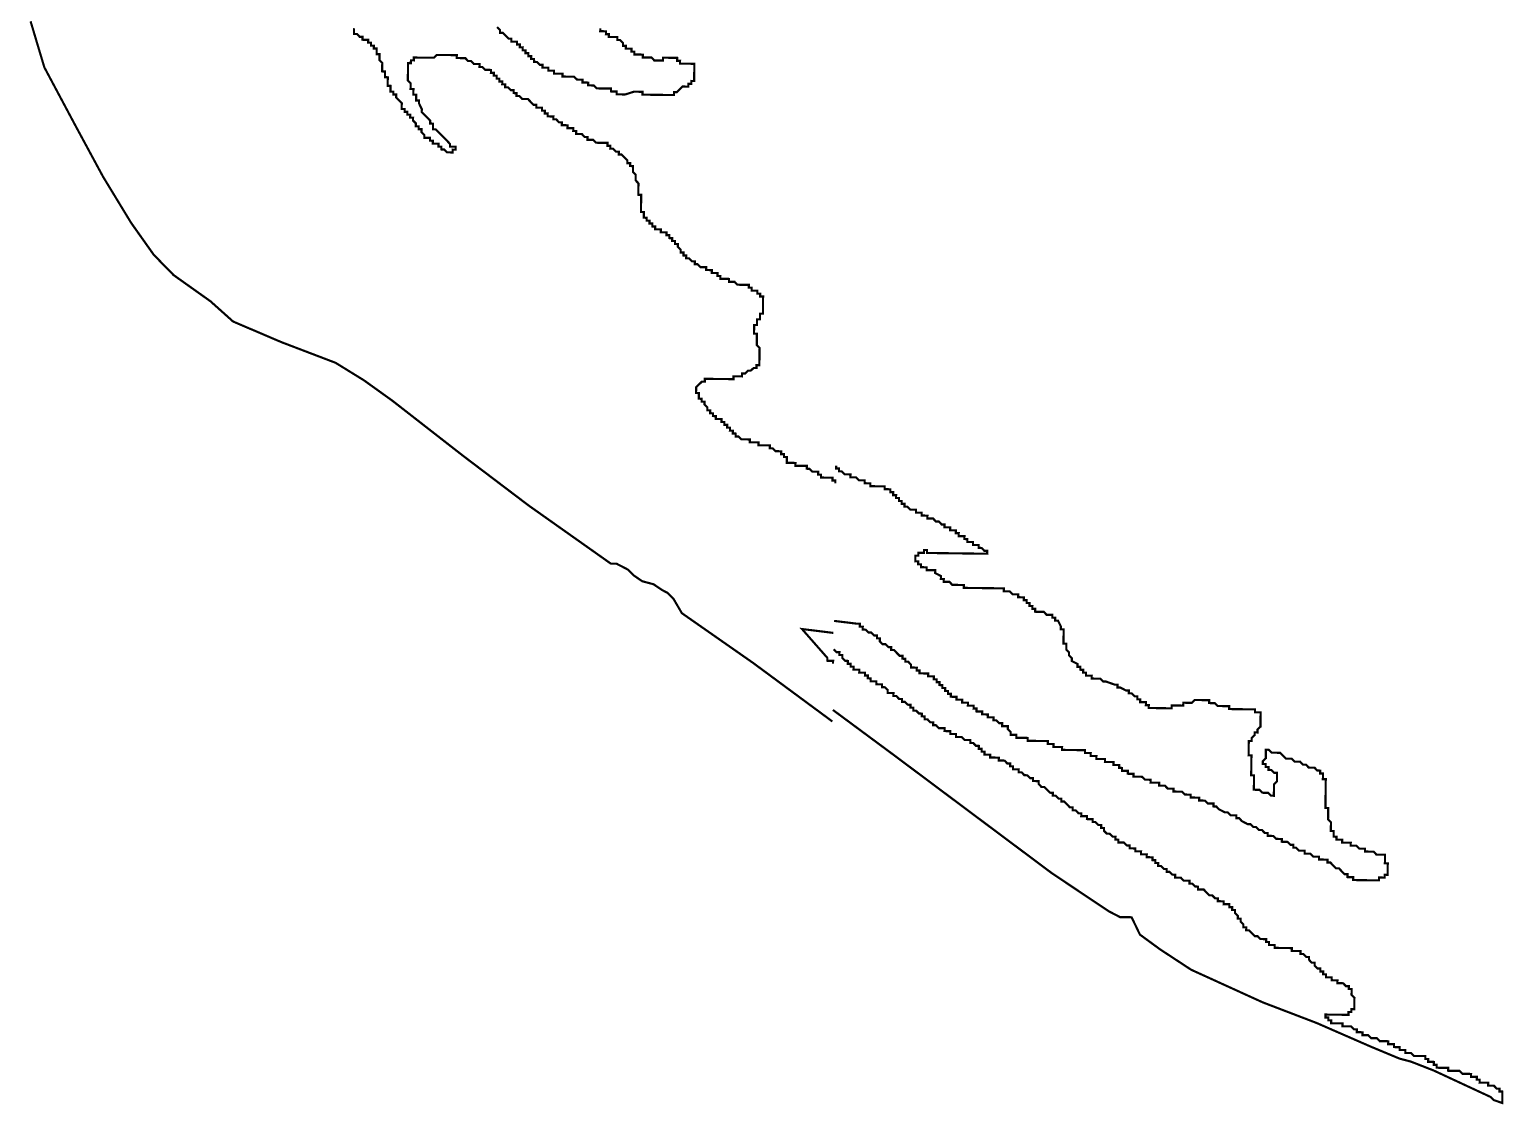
# Model space of a CAD drawing. Header units: metres. Extents: x 257673 to 289848, y 2129691 to 2228029.
# Drawn here: x 262767 to 264814, y 2158422 to 2159916 of the extents above; entities that cross this region are included whole.
import ezdxf

# ---------------------------------------------------------------- set-up
doc = ezdxf.new("R2010")
doc.units = ezdxf.units.M
doc.header["$MEASUREMENT"] = 0
doc.layers.add('HAZARDS LINE', color=1, linetype='Continuous')

msp = doc.modelspace()

# ---------------------------------------------------------------- linework, layer by layer
at = {"layer": 'HAZARDS LINE', "lineweight": 18}
for points, const_width in [([(263882.3, 2158954), (263772, 2159035.5), (263673.4, 2159104.4), (263661.7, 2159124.4), (263653.9, 2159132.4), (263646, 2159136.5), (263634.1, 2159144.6), (263618.3, 2159148.8), (263606.5, 2159156.9), (263598.6, 2159164.9), (263582.8, 2159173.1), (263574.8, 2159173.2), (263460.5, 2159254.1), (263369.9, 2159322.8), (263271.4, 2159399.6), (263232, 2159427.9), (263192.5, 2159452.3), (263117.3, 2159481), (263050.1, 2159509.7), (263018.6, 2159537.9), (262967.4, 2159574.3), (262939.9, 2159602.5), (262908.6, 2159646.7), (262869.6, 2159710.8), (262830.7, 2159782.8), (262788, 2159862.9), (262768.9, 2159926.8)], 2.98), ([(263218.1, 2159917.3), (263218, 2159909.3), (263222, 2159909.3), (263225.9, 2159905.3), (263229.9, 2159905.2), (263229.8, 2159901.2), (263237.8, 2159901.1), (263237.7, 2159897.2), (263241.7, 2159897.1), (263241.7, 2159893.1), (263245.6, 2159893.1), (263245.6, 2159889.1), (263249.6, 2159889.1), (263249.5, 2159881.1), (263253.4, 2159881.1), (263253.4, 2159873.1), (263257.3, 2159869.1), (263257.1, 2159857.2), (263261.1, 2159857.1), (263261, 2159849.2), (263265, 2159849.1), (263264.8, 2159837.2), (263268.8, 2159837.1), (263268.7, 2159829.2), (263272.7, 2159829.1), (263272.6, 2159825.2), (263276.6, 2159825.1), (263276.6, 2159821.1), (263284.4, 2159813.1), (263284.3, 2159805.1), (263288.3, 2159805.1), (263288.3, 2159801.1), (263292.2, 2159801.1), (263292.2, 2159797.1), (263296.2, 2159797), (263296.1, 2159793.1), (263300.1, 2159793), (263300, 2159789), (263304, 2159785), (263303.9, 2159781), (263307.9, 2159781), (263307.8, 2159777), (263311.8, 2159776.9), (263311.8, 2159773), (263315.7, 2159768.9), (263315.7, 2159765), (263323.6, 2159764.9), (263323.6, 2159760.9), (263327.5, 2159760.8), (263327.5, 2159756.9), (263335.4, 2159756.8), (263335.4, 2159752.8), (263339.4, 2159752.7), (263339.3, 2159748.8), (263343.3, 2159748.7), (263347.2, 2159744.7), (263355.2, 2159744.6), (263355.2, 2159748.6), (263359.2, 2159748.5), (263359.2, 2159752.5), (263351.3, 2159752.6), (263351.3, 2159756.6), (263343.5, 2159764.6), (263335.6, 2159772.7), (263331.7, 2159776.7), (263327.7, 2159776.8), (263327.8, 2159784.7), (263323.8, 2159784.8), (263323.9, 2159788.7), (263316, 2159796.8), (263312.1, 2159800.8), (263312.2, 2159804.8), (263308.3, 2159812.8), (263308.3, 2159816.8), (263304.4, 2159816.8), (263304.5, 2159824.8), (263300.5, 2159824.8), (263300.6, 2159832.8), (263296.6, 2159832.8), (263296.7, 2159840.8), (263292.8, 2159844.8), (263293.1, 2159868.7), (263297, 2159868.6), (263297.1, 2159872.6), (263301.1, 2159872.5), (263301.1, 2159876.5), (263328.9, 2159876.2), (263333, 2159880.1), (263360.8, 2159879.8), (263360.7, 2159875.8), (263372.7, 2159875.6), (263376.6, 2159871.6), (263380.6, 2159871.6), (263384.5, 2159867.5), (263392.5, 2159867.4), (263392.4, 2159863.5), (263396.4, 2159863.4), (263400.3, 2159859.4), (263408.3, 2159859.3), (263408.2, 2159855.3), (263412.2, 2159855.3), (263412.1, 2159851.3), (263416.1, 2159851.2), (263416.1, 2159847.3), (263420, 2159847.2), (263420, 2159843.2), (263424, 2159843.2), (263423.9, 2159839.2), (263427.9, 2159839.2), (263427.9, 2159835.2), (263431.8, 2159835.1), (263435.8, 2159831.1), (263439.7, 2159831.1), (263439.7, 2159827.1), (263443.7, 2159827), (263443.6, 2159823.1), (263447.6, 2159823), (263451.5, 2159819), (263459.5, 2159818.9), (263463.4, 2159814.9), (263467.3, 2159810.8), (263471.3, 2159810.8), (263471.3, 2159806.8), (263479.2, 2159806.7), (263479.2, 2159802.7), (263483.1, 2159802.7), (263483.1, 2159798.7), (263487.1, 2159798.7), (263487, 2159794.7), (263495, 2159794.6), (263494.9, 2159790.6), (263498.9, 2159790.6), (263502.8, 2159786.5), (263506.8, 2159786.5), (263506.7, 2159782.5), (263514.7, 2159782.4), (263514.6, 2159778.4), (263522.6, 2159778.4), (263522.5, 2159774.4), (263526.5, 2159774.3), (263526.5, 2159770.3), (263534.4, 2159770.3), (263538.4, 2159766.2), (263542.3, 2159766.2), (263542.3, 2159762.2), (263550.2, 2159762.1), (263554.2, 2159758.1), (263570.1, 2159757.9), (263570, 2159753.9), (263574, 2159753.9), (263573.9, 2159749.9), (263577.9, 2159749.8), (263581.8, 2159745.8), (263585.8, 2159745.8), (263585.8, 2159741.8), (263589.8, 2159741.7), (263593.7, 2159737.7), (263597.6, 2159733.7), (263597.6, 2159729.7), (263601.5, 2159729.7), (263601.5, 2159725.7), (263605.5, 2159725.6), (263605.4, 2159717.7), (263609.3, 2159713.7), (263609.2, 2159705.7), (263613.1, 2159701.7), (263612.9, 2159685.8), (263616.9, 2159685.7), (263616.6, 2159661.9), (263620.6, 2159661.8), (263620.5, 2159653.9), (263624.5, 2159653.8), (263624.4, 2159649.8), (263628.4, 2159649.8), (263628.3, 2159645.8), (263632.3, 2159645.8), (263632.3, 2159641.8), (263636.2, 2159641.7), (263636.2, 2159637.8), (263644.2, 2159637.7), (263644.1, 2159633.7), (263652.1, 2159633.6), (263652, 2159629.6), (263656, 2159629.6), (263655.9, 2159625.6), (263659.9, 2159625.5), (263659.9, 2159621.6), (263663.8, 2159621.5), (263663.8, 2159617.5), (263667.8, 2159617.5), (263667.7, 2159613.5), (263671.6, 2159609.5), (263671.6, 2159605.5), (263675.6, 2159605.5), (263675.5, 2159601.5), (263679.5, 2159601.4), (263679.4, 2159597.5), (263683.4, 2159597.4), (263687.4, 2159593.4), (263691.3, 2159593.3), (263691.3, 2159589.4), (263695.3, 2159589.3), (263699.2, 2159585.3), (263707.1, 2159585.2), (263707.1, 2159581.2), (263715, 2159581.1), (263715, 2159577.1), (263722.9, 2159577), (263722.9, 2159573.1), (263726.9, 2159573), (263726.8, 2159569), (263738.7, 2159568.9), (263738.7, 2159564.9), (263746.7, 2159564.8), (263750.6, 2159560.8), (263766.5, 2159560.6), (263766.4, 2159556.6), (263770.4, 2159556.6), (263770.4, 2159552.6), (263778.3, 2159552.5), (263778.3, 2159548.5), (263782.2, 2159548.5), (263782.2, 2159544.5), (263786.2, 2159544.5), (263785.9, 2159520.6), (263781.9, 2159520.6), (263781.8, 2159512.7), (263777.8, 2159512.7), (263777.7, 2159504.8), (263773.8, 2159504.8), (263773.6, 2159492.9), (263777.6, 2159492.9), (263777.4, 2159476.9), (263781.3, 2159472.9), (263781, 2159449.1), (263777, 2159449.1), (263777, 2159445.1), (263773, 2159445.2), (263769, 2159441.3), (263765, 2159441.3), (263761, 2159437.4), (263757, 2159437.4), (263757, 2159433.4), (263745, 2159433.6), (263745, 2159429.6), (263705.2, 2159430.1), (263705.2, 2159426.1), (263701.2, 2159426.2), (263693.2, 2159418.3), (263693.1, 2159410.4), (263697, 2159410.3), (263696.9, 2159402.4), (263700.9, 2159402.3), (263700.9, 2159398.3), (263704.9, 2159398.3), (263704.8, 2159394.3), (263708.7, 2159390.3), (263708.7, 2159386.3), (263712.7, 2159386.3), (263712.6, 2159382.3), (263716.6, 2159382.2), (263716.5, 2159378.3), (263720.5, 2159378.2), (263720.5, 2159374.2), (263728.4, 2159374.1), (263728.4, 2159370.2), (263732.3, 2159370.1), (263732.3, 2159366.1), (263736.3, 2159366.1), (263736.2, 2159362.1), (263740.2, 2159362.1), (263740.1, 2159358.1), (263744.1, 2159358), (263744.1, 2159354.1), (263748.1, 2159354), (263748, 2159350), (263752, 2159350), (263755.9, 2159346), (263767.8, 2159345.8), (263767.8, 2159341.8), (263779.7, 2159341.7), (263779.7, 2159337.7), (263795.6, 2159337.5), (263795.5, 2159333.5), (263799.5, 2159333.5), (263803.4, 2159329.5), (263811.4, 2159329.4), (263811.3, 2159325.4), (263815.3, 2159325.4), (263815.3, 2159321.4), (263819.2, 2159321.3), (263819.1, 2159313.4), (263831.1, 2159313.2), (263831, 2159309.2), (263846.9, 2159309.1), (263846.9, 2159305.1), (263850.8, 2159305), (263854.8, 2159301), (263862.7, 2159300.9), (263862.7, 2159296.9), (263866.6, 2159296.9), (263866.6, 2159292.9), (263882.5, 2159292.7), (263882.5, 2159288.7), (263886.4, 2159288.7), (263886.4, 2159284.7)], 2.98), ([(263560.1, 2159917.1), (263560, 2159913.1), (263568, 2159913), (263567.9, 2159909), (263571.9, 2159909), (263571.9, 2159905), (263583.8, 2159904.9), (263583.7, 2159900.9), (263587.7, 2159900.8), (263591.6, 2159896.8), (263591.6, 2159892.8), (263595.6, 2159892.8), (263595.5, 2159888.8), (263603.5, 2159888.7), (263603.4, 2159884.7), (263607.4, 2159884.7), (263607.4, 2159880.7), (263619.3, 2159880.6), (263619.2, 2159876.6), (263631.2, 2159876.5), (263635.1, 2159872.4), (263647, 2159872.3), (263647.1, 2159876.3), (263666.9, 2159876), (263666.9, 2159872), (263670.9, 2159872), (263670.8, 2159868), (263690.7, 2159867.8), (263690.4, 2159843.9), (263686.4, 2159844), (263686.4, 2159840), (263682.4, 2159840), (263682.4, 2159836.1), (263674.4, 2159836.2), (263670.4, 2159832.2), (263666.4, 2159828.3), (263662.4, 2159828.3), (263662.3, 2159824.4), (263618.6, 2159824.9), (263618.7, 2159828.9), (263606.7, 2159829), (263594.7, 2159825.2), (263582.8, 2159825.3), (263582.9, 2159829.3), (263574.9, 2159829.4), (263575, 2159833.4), (263555.1, 2159833.6), (263551.2, 2159837.7), (263543.2, 2159837.8), (263543.3, 2159841.7), (263535.3, 2159841.8), (263535.4, 2159845.8), (263527.4, 2159845.9), (263523.5, 2159849.9), (263507.6, 2159850.1), (263507.6, 2159854.1), (263495.7, 2159854.2), (263495.7, 2159858.2), (263487.8, 2159858.3), (263487.8, 2159862.3), (263479.9, 2159862.4), (263479.9, 2159866.4), (263476, 2159866.4), (263472, 2159870.4), (263468.1, 2159870.5), (263468.1, 2159874.5), (263464.1, 2159874.5), (263464.2, 2159878.5), (263460.2, 2159878.5), (263460.2, 2159882.5), (263456.3, 2159882.6), (263456.3, 2159886.5), (263452.3, 2159886.6), (263452.4, 2159890.6), (263448.4, 2159890.6), (263448.5, 2159894.6), (263444.5, 2159894.6), (263444.5, 2159898.6), (263436.6, 2159898.7), (263436.6, 2159902.7), (263432.7, 2159902.7), (263428.7, 2159906.8), (263424.8, 2159910.8), (263420.8, 2159910.8), (263420.9, 2159914.8), (263416.9, 2159918.8)], 2.98), ([(263884.8, 2159093.7), (263916.6, 2159089.8), (263920.6, 2159089.7), (263920.6, 2159085.7), (263924.6, 2159085.7), (263924.5, 2159081.7), (263928.5, 2159081.6), (263932.4, 2159077.6), (263936.4, 2159077.5), (263940.3, 2159073.5), (263944.3, 2159073.4), (263944.3, 2159069.5), (263948.3, 2159069.4), (263948.2, 2159065.4), (263952.1, 2159061.4), (263956.1, 2159061.3), (263960.1, 2159057.3), (263964.1, 2159057.2), (263964, 2159053.2), (263968, 2159053.2), (263971.9, 2159049.1), (263975.9, 2159045.1), (263979.8, 2159045.1), (263979.8, 2159041.1), (263983.8, 2159041), (263983.7, 2159037), (263987.7, 2159037), (263991.6, 2159032.9), (263991.6, 2159028.9), (263999.6, 2159028.8), (263999.5, 2159024.8), (264003.5, 2159024.8), (264003.4, 2159020.8), (264015.4, 2159020.6), (264015.3, 2159016.7), (264023.3, 2159016.6), (264023.3, 2159012.6), (264027.2, 2159012.5), (264027.2, 2159008.5), (264031.2, 2159008.5), (264031.1, 2159004.5), (264035.1, 2159004.4), (264035.1, 2159000.4), (264039, 2159000.4), (264039, 2158996.4), (264043, 2158996.4), (264042.9, 2158992.4), (264046.9, 2158992.3), (264046.9, 2158988.3), (264054.8, 2158988.2), (264054.8, 2158984.2), (264062.7, 2158984.1), (264062.7, 2158980.1), (264070.7, 2158980), (264070.6, 2158976), (264078.6, 2158975.9), (264078.5, 2158971.9), (264082.5, 2158971.9), (264082.5, 2158967.9), (264090.4, 2158967.8), (264090.4, 2158963.8), (264098.3, 2158963.7), (264098.3, 2158959.7), (264106.3, 2158959.6), (264106.2, 2158955.6), (264110.2, 2158955.6), (264114.1, 2158951.5), (264118.1, 2158951.5), (264118.1, 2158947.5), (264126, 2158947.4), (264126, 2158943.4), (264129.9, 2158939.4), (264129.9, 2158935.4), (264137.8, 2158935.3), (264137.8, 2158931.3), (264153.7, 2158931.1), (264153.7, 2158927.1), (264181.6, 2158926.7), (264181.5, 2158922.7), (264189.5, 2158922.6), (264189.4, 2158918.6), (264201.4, 2158918.5), (264201.3, 2158914.5), (264233.2, 2158914), (264233.2, 2158910.1), (264241.2, 2158910), (264241.1, 2158906), (264249.1, 2158905.9), (264249, 2158901.9), (264261, 2158901.7), (264260.9, 2158897.7), (264272.9, 2158897.6), (264272.8, 2158893.6), (264280.8, 2158893.5), (264280.7, 2158889.5), (264284.7, 2158889.4), (264284.7, 2158885.4), (264292.7, 2158885.3), (264292.6, 2158881.3), (264300.6, 2158881.2), (264300.5, 2158877.3), (264312.5, 2158877.1), (264316.4, 2158873.1), (264324.4, 2158872.9), (264324.3, 2158869), (264336.3, 2158868.8), (264336.2, 2158864.8), (264344.2, 2158864.7), (264348.1, 2158860.7), (264356.1, 2158860.6), (264356.1, 2158856.6), (264368, 2158856.4), (264371.9, 2158852.4), (264379.9, 2158852.3), (264379.9, 2158848.3), (264391.8, 2158848.1), (264391.8, 2158844.1), (264399.7, 2158844), (264403.7, 2158840), (264411.6, 2158839.9), (264411.6, 2158835.9), (264415.6, 2158835.8), (264419.5, 2158831.8), (264427.4, 2158827.7), (264431.4, 2158827.6), (264435.3, 2158823.6), (264443.3, 2158823.5), (264443.3, 2158819.5), (264447.3, 2158819.5), (264451.2, 2158815.4), (264459.1, 2158811.3), (264463.1, 2158811.3), (264467, 2158807.2), (264471, 2158807.2), (264474.9, 2158803.1), (264478.9, 2158803.1), (264482.9, 2158799), (264486.8, 2158799), (264486.8, 2158795), (264494.8, 2158794.9), (264498.7, 2158790.8), (264506.7, 2158790.7), (264506.6, 2158786.8), (264514.6, 2158786.6), (264518.5, 2158782.6), (264522.5, 2158782.6), (264522.5, 2158778.6), (264526.4, 2158778.5), (264530.4, 2158774.5), (264538.3, 2158774.4), (264538.3, 2158770.4), (264546.3, 2158770.3), (264550.2, 2158766.2), (264558.2, 2158766.1), (264558.1, 2158762.1), (264570.1, 2158762), (264570, 2158758), (264574, 2158757.9), (264581.9, 2158749.9), (264585.9, 2158749.8), (264593.7, 2158741.7), (264597.7, 2158741.7), (264597.7, 2158737.7), (264605.6, 2158737.6), (264605.6, 2158733.6), (264641.4, 2158733.1), (264641.5, 2158737.1), (264649.5, 2158737), (264649.5, 2158741), (264653.5, 2158740.9), (264653.7, 2158756.9), (264649.7, 2158756.9), (264649.9, 2158768.9), (264637.9, 2158769), (264634, 2158773.1), (264622.1, 2158773.2), (264622.1, 2158777.2), (264614.1, 2158777.3), (264610.2, 2158781.4), (264602.2, 2158781.5), (264602.3, 2158785.5), (264590.3, 2158785.6), (264590.4, 2158789.6), (264582.4, 2158789.7), (264582.5, 2158793.7), (264578.5, 2158793.8), (264578.6, 2158801.7), (264574.6, 2158801.8), (264574.8, 2158813.8), (264570.8, 2158817.8), (264571, 2158833.7), (264567.1, 2158833.8), (264567.6, 2158873.7), (264563.6, 2158873.7), (264563.7, 2158881.7), (264559.7, 2158881.7), (264559.8, 2158885.7), (264555.8, 2158885.8), (264551.9, 2158889.8), (264543.9, 2158889.9), (264540, 2158894), (264536, 2158894), (264532, 2158898.1), (264524.1, 2158898.2), (264520.1, 2158902.2), (264512.2, 2158902.3), (264508.2, 2158906.4), (264504.3, 2158910.4), (264492.3, 2158910.6), (264488.4, 2158914.6), (264484.4, 2158914.7), (264484.3, 2158902.7), (264480.2, 2158898.8), (264480.2, 2158894.8), (264484.1, 2158894.7), (264484.1, 2158890.7), (264488.1, 2158890.7), (264488, 2158886.7), (264492, 2158886.6), (264495.9, 2158882.6), (264499.9, 2158882.5), (264499.8, 2158870.6), (264495.7, 2158866.7), (264495.5, 2158850.7), (264491.5, 2158850.8), (264487.6, 2158854.8), (264479.6, 2158854.9), (264475.7, 2158858.9), (264467.7, 2158859.1), (264468, 2158879), (264464, 2158879), (264464.4, 2158906.9), (264460.4, 2158907), (264460.7, 2158926.9), (264464.6, 2158926.9), (264464.7, 2158930.9), (264468.7, 2158934.8), (264468.8, 2158938.8), (264472.8, 2158938.7), (264472.8, 2158942.7), (264476.9, 2158946.7), (264477.1, 2158966.6), (264469.2, 2158966.7), (264469.2, 2158970.7), (264433.3, 2158971.2), (264433.4, 2158975.2), (264417.5, 2158975.4), (264413.5, 2158979.4), (264405.6, 2158979.5), (264405.6, 2158983.5), (264385.7, 2158983.8), (264381.6, 2158979.8), (264369.7, 2158980), (264369.6, 2158976), (264353.7, 2158976.2), (264353.6, 2158972.2), (264321.7, 2158972.7), (264321.8, 2158976.7), (264317.8, 2158976.7), (264317.9, 2158980.7), (264309.9, 2158980.8), (264309.9, 2158984.8), (264306, 2158984.8), (264306, 2158988.8), (264302, 2158988.9), (264298.1, 2158992.9), (264294.1, 2158993), (264294.2, 2158997), (264290.2, 2158997), (264282.2, 2159001.1), (264278.3, 2159001.2), (264278.3, 2159005.2), (264274.3, 2159005.2), (264262.4, 2159009.4), (264258.4, 2159009.4), (264254.5, 2159013.4), (264242.5, 2159013.6), (264242.6, 2159017.6), (264234.6, 2159017.7), (264234.7, 2159021.7), (264230.7, 2159021.7), (264230.7, 2159025.7), (264226.8, 2159025.8), (264226.8, 2159029.8), (264222.8, 2159029.8), (264222.9, 2159033.8), (264215, 2159037.9), (264215, 2159041.9), (264211.1, 2159045.9), (264211.1, 2159049.9), (264207.2, 2159054), (264207.3, 2159061.9), (264203.3, 2159062), (264203.6, 2159081.9), (264199.6, 2159082), (264199.7, 2159086), (264195.8, 2159094), (264191.8, 2159094), (264191.9, 2159098), (264187.9, 2159098.1), (264187.9, 2159102.1), (264179.9, 2159102.2), (264176, 2159106.2), (264164.1, 2159106.4), (264164.1, 2159110.4), (264160.1, 2159110.4), (264160.2, 2159114.4), (264156.2, 2159114.5), (264156.2, 2159118.4), (264152.3, 2159118.5), (264152.3, 2159122.5), (264148.3, 2159122.5), (264148.4, 2159126.5), (264140.4, 2159126.6), (264140.5, 2159130.6), (264132.5, 2159130.7), (264128.6, 2159134.8), (264120.6, 2159134.9), (264120.6, 2159138.9), (264064.8, 2159139.6), (264064.9, 2159143.6), (264048.9, 2159143.8), (264045, 2159147.9), (264037, 2159148), (264037.1, 2159151.9), (264033.1, 2159152), (264033.2, 2159156), (264025.2, 2159160.1), (264025.3, 2159164.1), (264013.3, 2159164.2), (264013.4, 2159168.2), (264005.4, 2159168.3), (264005.5, 2159172.3), (264001.5, 2159172.4), (264001.5, 2159176.3), (263997.5, 2159176.4), (263997.7, 2159184.4), (264001.6, 2159184.3), (264001.7, 2159188.3), (264009.7, 2159188.2), (264009.7, 2159192.2), (264013.7, 2159192.1), (264013.7, 2159188.1), (264097.4, 2159187), (264097.4, 2159191), (264093.4, 2159191.1), (264089.5, 2159195.1), (264085.5, 2159195.2), (264085.6, 2159199.1), (264077.6, 2159199.2), (264077.6, 2159203.2), (264069.7, 2159203.3), (264069.7, 2159207.3), (264065.7, 2159207.4), (264065.8, 2159211.4), (264057.8, 2159211.5), (264057.9, 2159215.5), (264053.9, 2159215.5), (264053.9, 2159219.5), (264046, 2159219.6), (264046, 2159223.6), (264038.1, 2159223.7), (264038.1, 2159227.7), (264034.1, 2159227.7), (264030.2, 2159231.8), (264026.2, 2159231.8), (264022.3, 2159235.9), (264014.3, 2159236), (264014.4, 2159240), (264006.4, 2159240.1), (264006.4, 2159244.1), (263998.5, 2159244.2), (263998.5, 2159248.2), (263990.5, 2159248.3), (263986.6, 2159252.3), (263982.6, 2159252.4), (263982.7, 2159256.4), (263978.7, 2159256.4), (263978.7, 2159260.4), (263974.8, 2159260.4), (263974.8, 2159264.4), (263970.8, 2159264.5), (263970.9, 2159268.5), (263966.9, 2159268.5), (263966.9, 2159272.5), (263963, 2159272.6), (263963, 2159276.6), (263955, 2159276.7), (263955.1, 2159280.6), (263935.2, 2159280.9), (263935.2, 2159284.9), (263927.2, 2159285), (263927.3, 2159289), (263919.3, 2159289.1), (263915.4, 2159293.1), (263907.4, 2159293.3), (263907.5, 2159297.2), (263899.5, 2159297.3), (263895.6, 2159301.4), (263891.6, 2159301.4), (263891.6, 2159305.4), (263887.7, 2159305.5), (263887.7, 2159309.5)], 2.99), ([(263883.8, 2159077), (263840.2, 2159082.4), (263875.5, 2159042.2), (263875.4, 2159038.3), (263883.4, 2159038.2), (263883.3, 2159034.2)], 2.98), ([(263884.3, 2159054.3), (263888.2, 2159050.3), (263892.2, 2159050.2), (263892.1, 2159046.2), (263896.1, 2159046.2), (263896.1, 2159042.2), (263900, 2159038.2), (263904, 2159038.1), (263903.9, 2159034.1), (263907.9, 2159034.1), (263907.9, 2159030.1), (263911.9, 2159030), (263911.8, 2159026), (263919.8, 2159025.9), (263919.7, 2159021.9), (263927.7, 2159021.8), (263927.6, 2159017.8), (263931.6, 2159017.8), (263931.6, 2159013.8), (263935.6, 2159013.7), (263935.5, 2159009.8), (263943.5, 2159009.7), (263943.4, 2159005.7), (263951.4, 2159005.6), (263951.3, 2159001.6), (263955.3, 2159001.5), (263959.3, 2158997.5), (263959.2, 2158993.5), (263967.2, 2158993.4), (263967.1, 2158989.4), (263971.1, 2158989.3), (263975, 2158985.3), (263979, 2158985.2), (263979, 2158981.3), (263983, 2158981.2), (263986.9, 2158977.2), (263990.9, 2158977.1), (263990.8, 2158973.1), (263994.8, 2158973.1), (263994.8, 2158969.1), (263998.7, 2158969), (264002.7, 2158965), (264006.7, 2158964.9), (264006.6, 2158961), (264010.6, 2158960.9), (264010.5, 2158956.9), (264014.5, 2158956.9), (264018.5, 2158952.8), (264022.5, 2158952.8), (264022.4, 2158948.8), (264026.4, 2158948.7), (264030.3, 2158944.7), (264038.3, 2158944.6), (264038.2, 2158940.6), (264046.2, 2158940.5), (264046.2, 2158936.5), (264054.1, 2158936.4), (264054.1, 2158932.4), (264062, 2158932.3), (264066, 2158928.3), (264073.9, 2158928.1), (264073.9, 2158924.2), (264077.9, 2158924.1), (264081.8, 2158920.1), (264085.8, 2158920), (264085.7, 2158916), (264089.7, 2158916), (264089.7, 2158912), (264093.7, 2158911.9), (264093.6, 2158907.9), (264101.6, 2158907.8), (264101.5, 2158903.9), (264113.5, 2158903.7), (264113.4, 2158899.7), (264121.4, 2158899.6), (264125.3, 2158895.6), (264129.3, 2158895.5), (264129.3, 2158891.5), (264133.3, 2158891.5), (264133.2, 2158887.5), (264141.2, 2158887.4), (264141.1, 2158883.4), (264145.1, 2158883.3), (264149, 2158879.3), (264153, 2158879.2), (264157, 2158875.2), (264160.9, 2158875.1), (264160.9, 2158871.2), (264168.9, 2158871), (264168.8, 2158867.1), (264172.7, 2158863), (264176.7, 2158863), (264180.7, 2158858.9), (264184.6, 2158854.9), (264188.6, 2158854.8), (264188.5, 2158850.8), (264192.5, 2158850.8), (264196.4, 2158846.8), (264200.4, 2158846.7), (264200.4, 2158842.7), (264204.4, 2158842.7), (264208.3, 2158838.6), (264212.2, 2158834.6), (264216.2, 2158834.5), (264216.2, 2158830.5), (264220.2, 2158830.5), (264224.1, 2158826.4), (264228.1, 2158826.4), (264228, 2158822.4), (264236, 2158822.3), (264235.9, 2158818.3), (264243.9, 2158818.2), (264243.9, 2158814.2), (264247.8, 2158814.2), (264251.8, 2158810.1), (264255.8, 2158810.1), (264255.7, 2158806.1), (264259.7, 2158806), (264259.6, 2158802), (264263.6, 2158798), (264267.6, 2158797.9), (264271.5, 2158793.9), (264275.5, 2158793.9), (264275.4, 2158789.9), (264279.4, 2158789.8), (264279.4, 2158785.8), (264287.3, 2158785.7), (264291.3, 2158781.7), (264295.2, 2158781.6), (264295.2, 2158777.6), (264303.2, 2158777.5), (264303.1, 2158773.5), (264311.1, 2158773.4), (264311, 2158769.4), (264319, 2158769.3), (264318.9, 2158765.4), (264326.9, 2158765.2), (264326.9, 2158761.3), (264330.9, 2158761.2), (264330.8, 2158757.2), (264334.8, 2158757.2), (264334.7, 2158753.2), (264338.7, 2158753.1), (264342.6, 2158749.1), (264346.6, 2158749), (264346.6, 2158745), (264350.6, 2158745), (264354.5, 2158741), (264358.5, 2158740.9), (264358.4, 2158736.9), (264366.4, 2158736.8), (264370.3, 2158732.8), (264378.3, 2158732.7), (264378.3, 2158728.7), (264382.2, 2158728.6), (264386.2, 2158724.6), (264390.2, 2158724.5), (264390.1, 2158720.5), (264398.1, 2158720.4), (264402, 2158716.4), (264405.9, 2158712.3), (264409.9, 2158712.3), (264413.9, 2158708.3), (264417.8, 2158708.2), (264417.8, 2158704.2), (264425.8, 2158704.1), (264425.7, 2158700.1), (264433.7, 2158700), (264433.6, 2158696), (264437.6, 2158696), (264437.6, 2158692), (264441.6, 2158691.9), (264441.5, 2158687.9), (264445.4, 2158683.9), (264445.4, 2158679.9), (264449.4, 2158679.9), (264449.3, 2158675.9), (264453.2, 2158671.8), (264453.2, 2158667.8), (264457.2, 2158667.8), (264457.1, 2158663.8), (264461.1, 2158663.8), (264465, 2158659.7), (264469, 2158655.7), (264473, 2158655.6), (264476.9, 2158651.6), (264484.9, 2158651.5), (264484.8, 2158647.5), (264488.8, 2158647.4), (264488.7, 2158643.4), (264496.7, 2158643.3), (264496.7, 2158639.4), (264520.6, 2158639), (264520.5, 2158635), (264532.5, 2158634.9), (264532.4, 2158630.9), (264536.4, 2158630.8), (264540.3, 2158626.8), (264544.3, 2158626.7), (264544.3, 2158622.8), (264548.2, 2158618.7), (264552.2, 2158618.7), (264552.1, 2158614.7), (264556.1, 2158610.6), (264560.1, 2158610.6), (264560, 2158606.6), (264564, 2158606.5), (264563.9, 2158602.6), (264567.9, 2158602.5), (264567.9, 2158598.5), (264575.8, 2158598.4), (264575.8, 2158594.4), (264583.8, 2158594.3), (264583.7, 2158590.3), (264591.7, 2158590.2), (264595.6, 2158586.2), (264599.6, 2158586.1), (264599.6, 2158582.1), (264603.5, 2158582.1), (264603.4, 2158574.1), (264607.4, 2158570.1), (264607.1, 2158554.1), (264603.2, 2158554.2), (264603.1, 2158550.2), (264599.1, 2158550.2), (264599.1, 2158546.3), (264567.2, 2158546.7), (264567.1, 2158542.7), (264571.1, 2158542.7), (264571.1, 2158538.7), (264575, 2158538.6), (264575, 2158534.6), (264590.9, 2158534.4), (264590.9, 2158530.4), (264602.8, 2158530.3), (264606.8, 2158526.2), (264610.8, 2158526.2), (264610.7, 2158522.2), (264618.7, 2158522.1), (264618.6, 2158518.1), (264626.6, 2158518), (264630.5, 2158513.9), (264638.5, 2158513.8), (264642.4, 2158509.8), (264654.4, 2158509.6), (264654.3, 2158505.6), (264662.3, 2158505.5), (264662.3, 2158501.5), (264670.2, 2158501.4), (264670.2, 2158497.5), (264678.1, 2158497.3), (264678.1, 2158493.4), (264686.1, 2158493.3), (264690, 2158489.2), (264705.9, 2158489), (264705.9, 2158485), (264709.9, 2158485), (264709.8, 2158481), (264717.8, 2158480.9), (264717.7, 2158476.9), (264721.7, 2158476.8), (264721.7, 2158472.8), (264737.6, 2158472.6), (264737.6, 2158468.6), (264753.5, 2158468.4), (264757.4, 2158464.4), (264769.4, 2158464.2), (264769.3, 2158460.2), (264777.3, 2158460.1), (264777.3, 2158456.1), (264781.3, 2158456.1), (264781.2, 2158452.1), (264793.2, 2158451.9), (264793.1, 2158448), (264801.1, 2158447.8), (264805, 2158443.8), (264809, 2158443.8), (264808.9, 2158439.8), (264812.9, 2158439.7), (264812.7, 2158423.8), (264800.8, 2158427.9), (264796.9, 2158432), (264717.6, 2158468.9), (264685.9, 2158481.3), (264670, 2158485.5), (264630.4, 2158502), (264555.1, 2158534.9), (264479.7, 2158563.8), (264380.6, 2158609), (264337.2, 2158637.5), (264309.5, 2158657.8), (264301.8, 2158673.9), (264297.9, 2158681.9), (264281.9, 2158682.1), (264266.1, 2158690.3), (264187.1, 2158743.2), (263970, 2158905.6), (263883.1, 2158970)], 2.99)]:
    msp.add_lwpolyline(points, dxfattribs=dict(at, const_width=const_width))

doc.saveas('drawing.dxf')
